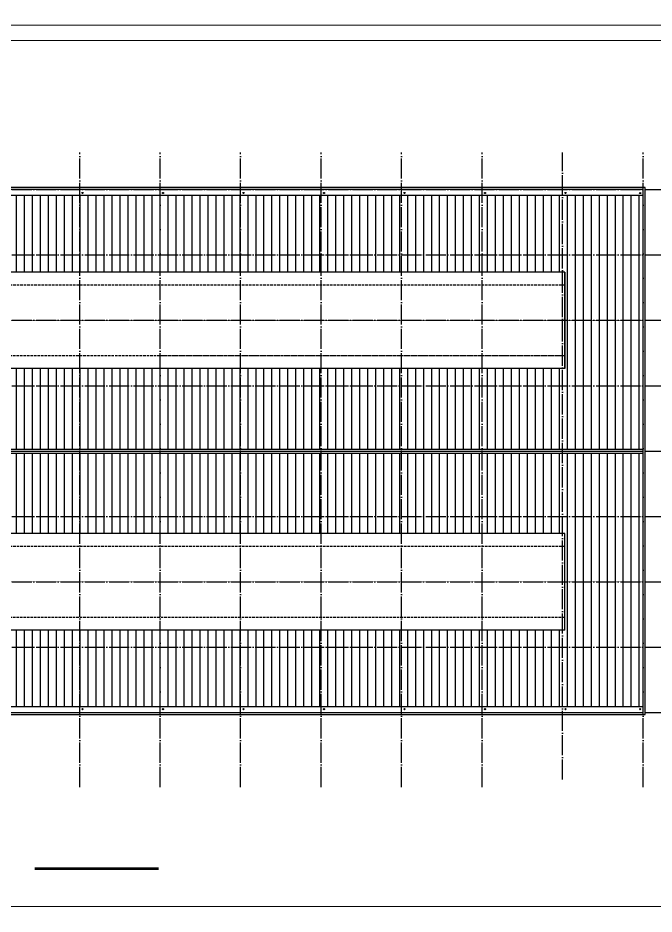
# Model space of a CAD drawing. Extents: x -518586 to 1253874, y -62343 to 661177.
# Drawn here: x 1157679 to 1220914, y 205740 to 294840 of the extents above; entities that cross this region are included whole.
import ezdxf

# ---------------------------------------------------------------- set-up
doc = ezdxf.new("R2010")
doc.units = 0
doc.header["$LTSCALE"] = 1000
doc.header["$MEASUREMENT"] = 0
doc.linetypes.add('DASH', pattern=[0.35, 0.25, -0.1])
doc.linetypes.add('DOTE', pattern=[2.42, 2, -0.2, 0.02, -0.2])
for name, color, linetype in [('2D_ROOF', 7, 'Continuous'), ('AXIS', 3, 'Continuous'), ('DOTE', 9, 'DOTE'), ('E_OTHER', 7, 'Continuous'), ('图框', 7, 'Continuous'), ('外框线', 255, 'Continuous'), ('路', 150, 'Continuous')]:
    doc.layers.add(name, color=color, linetype=linetype)
pattern_1 = [(90, (1524244.2, -78476.36), (-793.75, 2e-13), [])]

msp = doc.modelspace()

# ---------------------------------------------------------------- hatches: boundary and pattern name
h = msp.add_hatch()
h.set_pattern_fill('ANSI31', color=251, scale=500, angle=45, style=0)
h.set_pattern_definition(pattern_1)
h.paths.add_polyline_path([(1123819, 268276), (1123819, 269576), (1131819, 269576), (1131819, 268276)])
h.paths.add_polyline_path([(1131819, 269576), (1212059, 269576), (1212059, 264776), (1219819, 264776), (1219819, 277176), (1115819, 277176), (1115819, 264776), (1123819, 264776), (1123819, 268276), (1131819, 268276)])
h = msp.add_hatch()
h.set_pattern_fill('ANSI31', color=251, scale=500, angle=45, style=0)
h.set_pattern_definition(pattern_1)
h.paths.add_polyline_path([(1212059, 259976), (1123819, 259976), (1123819, 264776), (1115819, 264776), (1115819, 251976), (1219819, 251976), (1219819, 264776), (1212059, 264776)])
h = msp.add_hatch()
h.set_pattern_fill('ANSI31', color=251, scale=500, angle=45, style=0)
h.set_pattern_definition(pattern_1)
h.paths.add_polyline_path([(1211819, 243576), (1211819, 238776), (1219819, 238776), (1219819, 251576), (1115819, 251576), (1115819, 238776), (1123579, 238776), (1123579, 243576)])
h = msp.add_hatch()
h.set_pattern_fill('ANSI31', color=251, scale=500, angle=45, style=0)
h.set_pattern_definition(pattern_1)
h.paths.add_polyline_path([(1211819, 233976), (1123579, 233976), (1123579, 238776), (1115819, 238776), (1115819, 226376), (1219819, 226376), (1219819, 238776), (1211819, 238776)])

# ---------------------------------------------------------------- linework, layer by layer
for p, q in [((1212059, 269576), (1123579, 269576)), ((1212059, 269576), (1171579, 269576)), ((1212059, 259976), (1212059, 269576)), ((1212059, 259976), (1123579, 259976)), ((1212059, 259976), (1171579, 259976)), ((1212059, 243576), (1123579, 243576)), ((1212059, 233976), (1212059, 243576)), ((1212059, 233976), (1123579, 233976))]:
    msp.add_line(p, q)
at = {"linetype": 'DASH'}
for p, q in [((1212059, 268276), (1123579, 268276)), ((1212059, 268276), (1171579, 268276)), ((1123579, 261276), (1212059, 261276)), ((1171579, 261276), (1212059, 261276)), ((1212059, 242276), (1123579, 242276)), ((1123579, 235276), (1212059, 235276))]:
    msp.add_line(p, q, dxfattribs=at)
at = {"layer": '2D_ROOF', "color": 0}
for p, q in [((1219819, 277776), (1115819, 277776)), ((1219819, 277176), (1115819, 277176)), ((1219819, 225776), (1219819, 277776)), ((1115819, 226376), (1219819, 226376)), ((1115819, 225776), (1219819, 225776))]:
    msp.add_line(p, q, dxfattribs=at)
msp.add_lwpolyline([(1220019, 225576), (1220019, 277976), (1115619, 277976), (1115619, 225576)], close=True, dxfattribs=at)
at = {"layer": 'AXIS', "const_width": 280}
msp.add_lwpolyline([(1159336, 210255), (1171653, 210255)], dxfattribs=at)
at = {"layer": 'DOTE', "color": 8}
for p, q in [((1163819, 218368), (1163819, 281469)), ((1171819, 218368), (1171819, 281469)), ((1179819, 218368), (1179819, 281469)), ((1187819, 218368), (1187819, 281469)), ((1195819, 218368), (1195819, 281469)), ((1203819, 218368), (1203819, 281469)), ((1211819, 219118), (1211819, 281469)), ((1111093, 271276), (1224495, 271276)), ((1111093, 264776), (1224495, 264776)), ((1111093, 258276), (1224495, 258276)), ((1111093, 251776), (1224495, 251776)), ((1111093, 245276), (1224495, 245276)), ((1111093, 238776), (1224495, 238776)), ((1111093, 232276), (1224495, 232276)), ((1111093, 225776), (1224495, 225776))]:
    msp.add_line(p, q, dxfattribs=at)
at = {"layer": 'DOTE', "color": 0}
for p, q in [((1219819, 218368), (1219819, 281469)), ((1111093, 277776), (1224495, 277776))]:
    msp.add_line(p, q, dxfattribs=at)
at = {"layer": 'E_OTHER', "color": 0}
for centre in [(1164103, 277437), (1172103, 277437), (1180103, 277437), (1188103, 277437), (1196103, 277437), (1204103, 277437), (1212103, 277437), (1164103, 226115), (1172103, 226115), (1180103, 226115), (1188103, 226115), (1196103, 226115), (1204103, 226115), (1212103, 226115)]:
    msp.add_circle(centre, 60, dxfattribs=at)
at = {"layer": '图框', "color": 4, "const_width": 98.6}
for points in [[(1096175, 294107), (1253825, 294107), (1253825, 383207), (1096175, 383207)], [(1096175, 205007), (1253825, 205007), (1253825, 294107), (1096175, 294107)], [(1099925, 206507), (1252325, 206507), (1252325, 292607), (1099925, 292607)]]:
    msp.add_lwpolyline(points, close=True, dxfattribs=at)
at = {"layer": '外框线', "color": 0}
for p, q in [((1212059, 269576), (1212059, 259976)), ((1115819, 251976), (1219819, 251976)), ((1115819, 251776), (1219819, 251776)), ((1115819, 251576), (1219819, 251576))]:
    msp.add_line(p, q, dxfattribs=at)
at = {"layer": '外框线', "color": 0, "const_width": 50}
for points in [[(1115819, 264776), (1219819, 264776)], [(1115819, 264776), (1219819, 264776)], [(1115819, 238776), (1219819, 238776)]]:
    msp.add_lwpolyline(points, dxfattribs=at)
at = {"layer": '路', "color": 0}
for centre in [(1219538, 277433), (1219538, 226120)]:
    msp.add_circle(centre, 60, dxfattribs=at)

doc.saveas('drawing.dxf')
